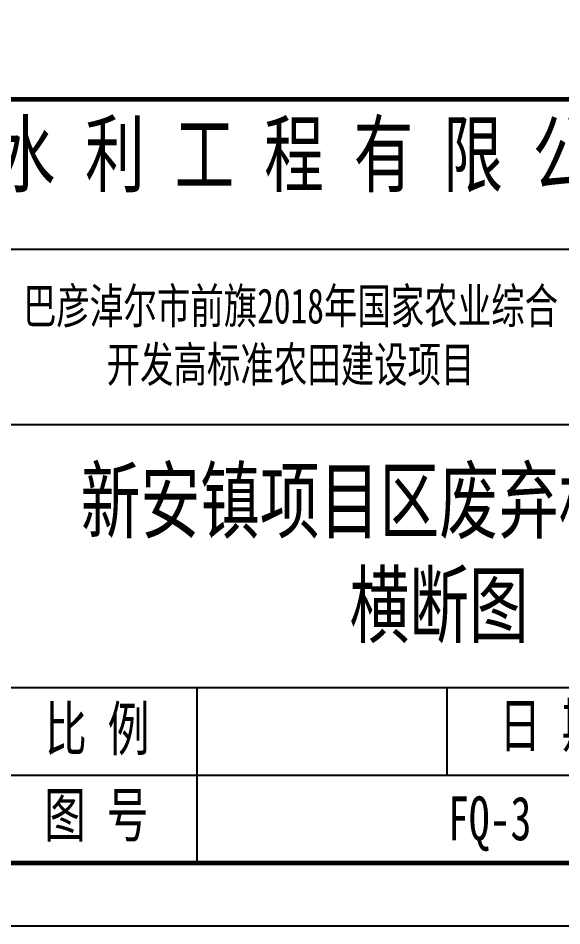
# Model space of a CAD drawing. Extents: x 695776 to 1250176, y 4443437 to 9025597.
# Drawn here: x 938864 to 944078, y 4538450 to 4547146 of the extents above; entities that cross this region are included whole.
import ezdxf

# ---------------------------------------------------------------- set-up
doc = ezdxf.new("R2010")
doc.units = 0
doc.header["$LTSCALE"] = 0.5
doc.layers.add('图框', color=7, linetype='CONTINUOUS')
doc.styles.add('仿宋', font='仿宋_GB2312.ttf', dxfattribs={"width": 0.7})

msp = doc.modelspace()

# ---------------------------------------------------------------- linework, layer by layer
at = {"layer": '图框', "color": 7, "lineweight": 60}
msp.add_line((932776.0377, 4546369.6039), (947176.0377, 4546369.6039), dxfattribs=at)
at = {"layer": '图框', "color": 7}
for p, q in [((947176.0377, 4544929.6039), (932776.0377, 4544929.6039)), ((947176.0377, 4543249.6039), (932776.0377, 4543249.6039)), ((947176.0377, 4540729.6039), (932776.0377, 4540729.6039)), ((947176.0403, 4540729.6044), (932776.0403, 4540729.6044)), ((940576.0377, 4540729.6039), (940576.0377, 4539049.6039)), ((940576.0403, 4540729.6044), (940576.0403, 4539049.6044)), ((942976.0377, 4540729.6039), (942976.0377, 4539889.6039)), ((942976.0403, 4540729.6044), (942976.0403, 4539889.6044)), ((947176.0377, 4539889.6039), (932776.0377, 4539889.6039))]:
    msp.add_line(p, q, dxfattribs=at)
at = {"layer": '图框', "linetype": 'Continuous', "lineweight": -2, "flags": 128}
msp.add_lwpolyline([(897376.0377, 4574089.6039), (897376.0377, 4538449.6039), (947776.0377, 4538449.6039), (947776.0377, 4574089.6039), (897376.0377, 4574089.6039)], dxfattribs=at)
at = {"layer": '图框', "linetype": 'Continuous', "lineweight": 60, "flags": 128}
msp.add_lwpolyline([(900376.0377, 4573489.6039), (947176.0377, 4573489.6039), (947176.0377, 4539049.6039), (900376.0377, 4539049.6039), (900376.0377, 4573489.6039)], dxfattribs=at)

# ---------------------------------------------------------------- texts
at = {"layer": '图框', "linetype": 'Continuous', "style": '仿宋'}
for s, insert, char_height, width, attachment_point in [('\u3000内 蒙 古 恒 源 水 利 工 程 有 限 公 司', (933781.4247, 4546143.2943), 600, 12975.456, 1), ('巴彦淖尔市前旗2018年国家农业综合开发高标准农田建设项目', (941476.0377, 4544089.6039), 336, 5400, 5), ('新安镇项目区废弃机耕路三横断图', (942900.8096, 4541989.6039), 600, 6975.259258, 5), ('日 期', (943476.7717, 4540580.0878), 420, 1384.032427, 1), ('比 例', (939121.0662, 4540548.0137), 420, 1384.032427, 1), ('图 号', (939112.4661, 4539723.2227), 420, 1384.032427, 1), ('FQ-3', (942985.5741, 4539689.4357), 420, 1384.032427, 1)]:
    msp.add_mtext(s, dxfattribs=dict(at, insert=insert, char_height=char_height, width=width, attachment_point=attachment_point))

doc.saveas('drawing.dxf')
